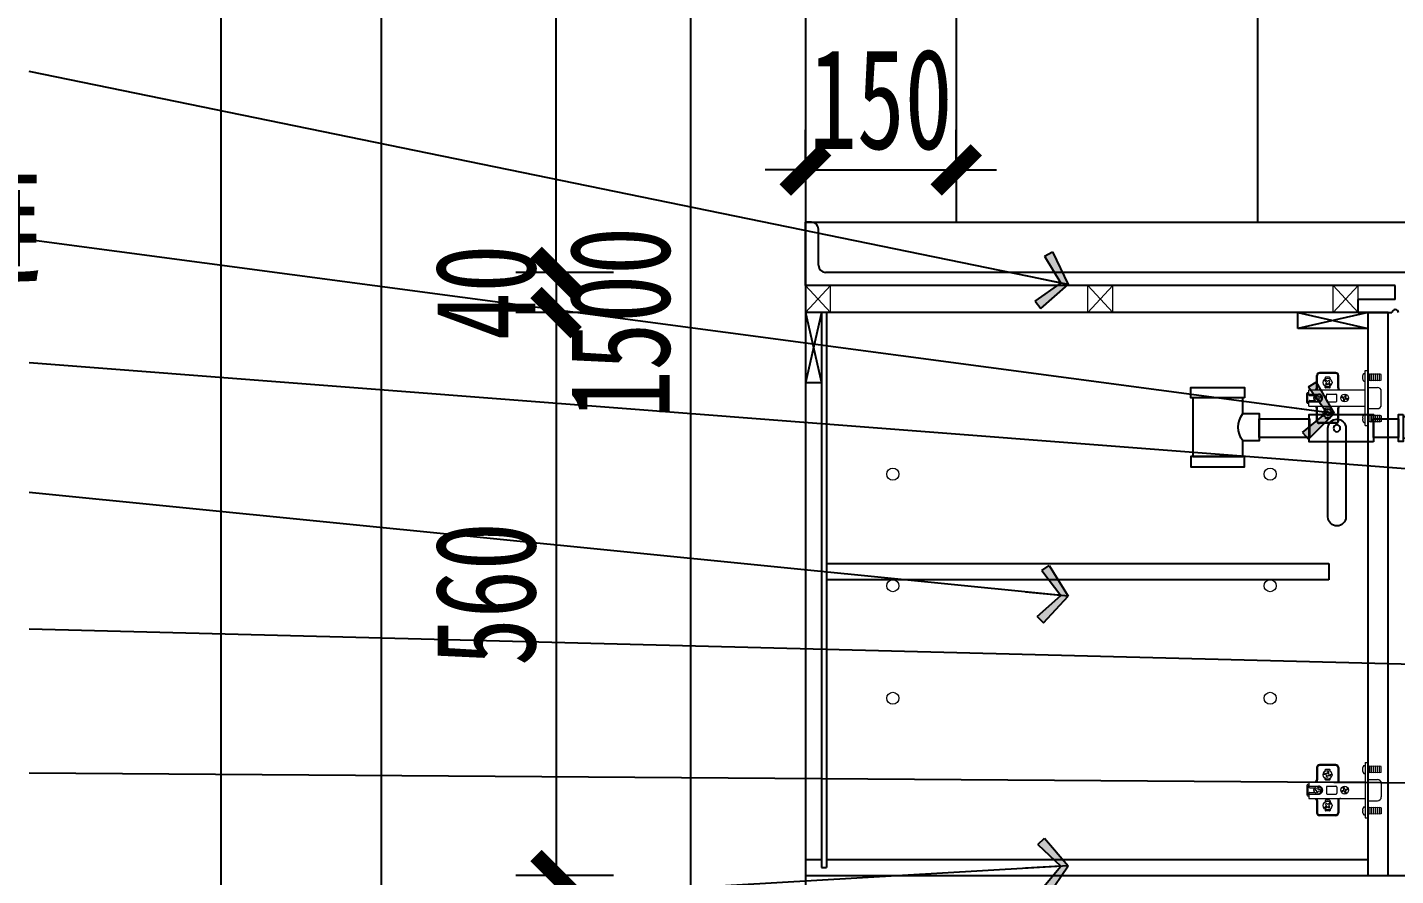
# Model space of a CAD drawing. Header units: millimetres. Extents: x 3104083 to 3173399, y -3165492 to -3044687.
# Drawn here: x 3119450 to 3120812, y -3141406 to -3140563 of the extents above; entities that cross this region are included whole.
import ezdxf

# ---------------------------------------------------------------- set-up
doc = ezdxf.new("R2010")
doc.units = ezdxf.units.MM
doc.header["$LTSCALE"] = 500
doc.header["$MEASUREMENT"] = 0
doc.header["$PDMODE"] = 2
doc.linetypes.add('ACAD_ISO03W100', pattern=[30, 12, -18])
doc.layers.get('0').update_dxf_attribs({"linetype": 'CONTINUOUS'})
doc.layers.get('DEFPOINTS').update_dxf_attribs({"linetype": 'CONTINUOUS'})
for name, color, linetype in [('D-节点尺寸', 5, 'CONTINUOUS'), ('W-基础引线', 35, 'CONTINUOUS'), ('ZB_厨柜', 7, 'CONTINUOUS'), ('台面', 4, 'CONTINUOUS'), ('柜体', 2, 'CONTINUOUS')]:
    doc.layers.add(name, color=color, linetype=linetype)
for name, color, linetype, lineweight in [('五金辅助件', 25, 'CONTINUOUS', 13), ('墙体', 6, 'CONTINUOUS', 25), ('电器', 85, 'CONTINUOUS', 15)]:
    doc.layers.add(name, color=color, linetype=linetype, lineweight=lineweight)
doc.styles.add('DIM', font='SimSun.ttf', dxfattribs={"width": 0.7})
doc.dimstyles.new('40', dxfattribs={"dimscale": 40, "dimtxt": 2.5, "dimasz": 1, "dimexe": 1, "dimexo": 1, "dimgap": 0.5, "dimtad": 1, "dimdec": 0, "dimzin": 0, "dimdsep": 46, "dimtxsty": 'DIM', "dimblk": 'ARCHTICK', "dimcen": 0, "dimclrd": 5, "dimclre": 5, "dimclrt": 35, "dimadec": 0, "dimazin": 0, "dimtfac": 0.5, "dimtdec": 0, "dimtix": 1, "dimtmove": 2, "dimatfit": 2, "dimldrblk": 'A', "dimfxl": 0, "dimtolj": 1, "dimtzin": 0, "dimlwd": -1, "dimlwe": -1, "dimarcsym": 0})
doc.dimstyles.new('基础引线', dxfattribs={"dimtxt": 3, "dimasz": 0.7, "dimexe": 2, "dimexo": 6, "dimgap": 1, "dimtad": 1, "dimdec": 0, "dimdsep": 46, "dimtxsty": 'Standard', "dimblk1": 'A', "dimblk2": 'A', "dimsah": 1, "dimcen": 3, "dimdle": 200, "dimclrd": 256, "dimclre": 256, "dimclrt": 2, "dimadec": 0, "dimazin": 0, "dimtfac": 1, "dimtdec": 0, "dimtix": 1, "dimtmove": 1, "dimatfit": 3, "dimldrblk": 'A', "dimfxl": 0, "dimtvp": 1, "dimtolj": 1, "dimtzin": 0, "dimarcsym": 0})

# ---------------------------------------------------------------- blocks, each defined once
blk = doc.blocks.new('_ArchTick')
at = {"color": 0, "linetype": 'ByBlock', "const_width": 0.4}
blk.add_lwpolyline([(-0.5, -0.5), (0.5, 0.5)], dxfattribs=at)
blk = doc.blocks.new('*D2129')
at = {"layer": 'D-节点尺寸', "color": 5, "ltscale": 100}
for p, q in [((3119976.4, -3140806.5), (3119976.4, -3140766.5)), ((3120033.4, -3140806.5), (3119936.4, -3140806.5)), ((3119976.4, -3140806.5), (3119976.4, -3140846.5)), ((3120033.4, -3140846.5), (3119936.4, -3140846.5)), ((3119976.4, -3140846.5), (3119976.4, -3140886.5))]:
    blk.add_line(p, q, dxfattribs=at)
at = {"layer": 'DEFPOINTS', "color": 0, "ltscale": 100}
for p in [(3120073.4, -3140806.5), (3119976.4, -3140846.5), (3120073.4, -3140846.5)]:
    blk.add_point(p, dxfattribs=at)
at = {"layer": 'D-节点尺寸', "color": 5, "ltscale": 100, "xscale": 40, "yscale": 40, "zscale": 40}
for p, rotation in [((3119976.4, -3140806.5), 270), ((3119976.4, -3140846.5), 90)]:
    blk.add_blockref('_ArchTick', p, dxfattribs=dict(at, rotation=rotation))
at = {"layer": 'D-节点尺寸', "color": 35, "ltscale": 100, "insert": (3119906.4, -3140826.5), "char_height": 100, "attachment_point": 5, "rotation": 90, "style": 'DIM'}
blk.add_mtext('\\A1;40', dxfattribs=at)
blk = doc.blocks.new('A')
for p, q in [((-1.435, 1.148), (-1.09, 1.437)), ((-1.09, 1.437), (0, 0)), ((-1.435, 1.148), (-0.369, 0)), ((-0.369, 0), (-2.127, 0)), ((-1.435, -1.148), (-0.369, 0)), ((-1.09, -1.437), (0, 0)), ((-1.435, -1.148), (-1.09, -1.437))]:
    blk.add_line(p, q)
for points in [[(-1.435, 1.148), (-1.09, 1.437), (-0.369, 0), (0, 0)], [(-1.435, -1.148), (-1.09, -1.437), (-0.369, 0), (0, 0)]]:
    blk.add_solid(points)
blk = doc.blocks.new('*D2130')
at = {"layer": 'D-节点尺寸', "color": 5, "ltscale": 100}
for p, q in [((3120033.4, -3140846.5), (3119936.4, -3140846.5)), ((3119976.4, -3140846.5), (3119976.4, -3141406.5)), ((3120033.4, -3141406.5), (3119936.4, -3141406.5))]:
    blk.add_line(p, q, dxfattribs=at)
at = {"layer": 'DEFPOINTS', "color": 0, "ltscale": 100}
for p in [(3120073.4, -3140846.5), (3119976.4, -3141406.5), (3120073.4, -3141406.5)]:
    blk.add_point(p, dxfattribs=at)
at = {"layer": 'D-节点尺寸', "color": 5, "ltscale": 100, "xscale": 40, "yscale": 40, "zscale": 40}
for p, rotation in [((3119976.4, -3140846.5), 90), ((3119976.4, -3141406.5), 270)]:
    blk.add_blockref('_ArchTick', p, dxfattribs=dict(at, rotation=rotation))
at = {"layer": 'D-节点尺寸', "color": 35, "ltscale": 100, "insert": (3119906.4, -3141126.5), "char_height": 100, "attachment_point": 5, "rotation": 90, "style": 'DIM'}
blk.add_mtext('\\A1;560', dxfattribs=at)
blk = doc.blocks.new('*D2131')
at = {"layer": 'D-节点尺寸', "color": 5, "ltscale": 100}
for p, q in [((3120033.4, -3141406.5), (3119936.4, -3141406.5)), ((3119976.4, -3141406.5), (3119976.4, -3141606.5)), ((3120033.4, -3141606.5), (3119936.4, -3141606.5))]:
    blk.add_line(p, q, dxfattribs=at)
at = {"layer": 'DEFPOINTS', "color": 0, "ltscale": 100}
for p in [(3120073.4, -3141406.5), (3119976.4, -3141606.5), (3120073.4, -3141606.5)]:
    blk.add_point(p, dxfattribs=at)
at = {"layer": 'D-节点尺寸', "color": 5, "ltscale": 100, "xscale": 40, "yscale": 40, "zscale": 40}
for p, rotation in [((3119976.4, -3141406.5), 90), ((3119976.4, -3141606.5), 270)]:
    blk.add_blockref('_ArchTick', p, dxfattribs=dict(at, rotation=rotation))
at = {"layer": 'D-节点尺寸', "color": 35, "ltscale": 100, "insert": (3119906.4, -3141506.5), "char_height": 100, "attachment_point": 5, "rotation": 90, "style": 'DIM'}
blk.add_mtext('\\A1;200', dxfattribs=at)
blk = doc.blocks.new('*D2132')
at = {"layer": 'D-节点尺寸', "color": 5, "ltscale": 100}
for p, q in [((3119962.1, -3139236.5), (3119762.1, -3139236.5)), ((3119802.1, -3139236.5), (3119802.1, -3141606.5)), ((3119962.1, -3141606.5), (3119762.1, -3141606.5))]:
    blk.add_line(p, q, dxfattribs=at)
at = {"layer": 'DEFPOINTS', "color": 0, "ltscale": 100}
for p in [(3120015.5, -3139236.5), (3119802.1, -3141606.5), (3120073.4, -3141606.5)]:
    blk.add_point(p, dxfattribs=at)
at = {"layer": 'D-节点尺寸', "color": 5, "ltscale": 100, "xscale": 40, "yscale": 40, "zscale": 40}
for p, rotation in [((3119802.1, -3139236.5), 90), ((3119802.1, -3141606.5), 270)]:
    blk.add_blockref('_ArchTick', p, dxfattribs=dict(at, rotation=rotation))
at = {"layer": 'D-节点尺寸', "color": 35, "ltscale": 100, "insert": (3119732.1, -3140421.5), "char_height": 100, "attachment_point": 5, "rotation": 90, "style": 'DIM'}
blk.add_mtext('\\A1;2370', dxfattribs=at)
blk = doc.blocks.new('*D2134')
at = {"layer": 'D-节点尺寸', "color": 5, "ltscale": 100}
for p, q in [((3119802.7, -3139156.5), (3119602.7, -3139156.5)), ((3119642.7, -3139156.5), (3119642.7, -3141606.5)), ((3119802.7, -3141606.5), (3119602.7, -3141606.5))]:
    blk.add_line(p, q, dxfattribs=at)
at = {"layer": 'DEFPOINTS', "color": 0, "ltscale": 100}
for p in [(3119928.7, -3139156.5), (3119642.7, -3141606.5), (3119928.7, -3141606.5)]:
    blk.add_point(p, dxfattribs=at)
at = {"layer": 'D-节点尺寸', "color": 5, "ltscale": 100, "xscale": 40, "yscale": 40, "zscale": 40}
for p, rotation in [((3119642.7, -3139156.5), 90), ((3119642.7, -3141606.5), 270)]:
    blk.add_blockref('_ArchTick', p, dxfattribs=dict(at, rotation=rotation))
at = {"layer": 'D-节点尺寸', "color": 35, "ltscale": 100, "insert": (3119572.7, -3140381.5), "char_height": 100, "attachment_point": 5, "rotation": 90, "style": 'DIM'}
blk.add_mtext('\\A1;2450', dxfattribs=at)
blk = doc.blocks.new('*D2136')
at = {"layer": 'D-节点尺寸', "color": 5, "ltscale": 100}
for p, q in [((3120033.4, -3140146.5), (3119936.4, -3140146.5)), ((3119976.4, -3140806.5), (3119976.4, -3140146.5)), ((3120033.4, -3140806.5), (3119936.4, -3140806.5))]:
    blk.add_line(p, q, dxfattribs=at)
at = {"layer": 'DEFPOINTS', "color": 0, "ltscale": 100}
for p in [(3119976.4, -3140146.5), (3120073.4, -3140146.5), (3120073.4, -3140806.5)]:
    blk.add_point(p, dxfattribs=at)
at = {"layer": 'D-节点尺寸', "color": 5, "ltscale": 100, "xscale": 40, "yscale": 40, "zscale": 40}
for p, rotation in [((3119976.4, -3140146.5), 90), ((3119976.4, -3140806.5), 270)]:
    blk.add_blockref('_ArchTick', p, dxfattribs=dict(at, rotation=rotation))
at = {"layer": 'D-节点尺寸', "color": 35, "ltscale": 100, "insert": (3119906.4, -3140476.5), "char_height": 100, "attachment_point": 5, "rotation": 90, "style": 'DIM'}
blk.add_mtext('\\A1;660', dxfattribs=at)
blk = doc.blocks.new('*D2137')
at = {"layer": 'D-节点尺寸', "color": 5, "ltscale": 100}
for p, q in [((3120133.5, -3140106.5), (3120070.1, -3140106.5)), ((3120110.1, -3140106.5), (3120110.1, -3141606.5)), ((3120133.5, -3141606.5), (3120070.1, -3141606.5))]:
    blk.add_line(p, q, dxfattribs=at)
at = {"layer": 'DEFPOINTS', "color": 0, "ltscale": 100}
for p in [(3120173.5, -3140106.5), (3120110.1, -3141606.5), (3120173.5, -3141606.5)]:
    blk.add_point(p, dxfattribs=at)
at = {"layer": 'D-节点尺寸', "color": 5, "ltscale": 100, "xscale": 40, "yscale": 40, "zscale": 40}
for p, rotation in [((3120110.1, -3140106.5), 90), ((3120110.1, -3141606.5), 270)]:
    blk.add_blockref('_ArchTick', p, dxfattribs=dict(at, rotation=rotation))
at = {"layer": 'D-节点尺寸', "color": 35, "ltscale": 100, "insert": (3120040.1, -3140856.5), "char_height": 100, "attachment_point": 5, "rotation": 90, "style": 'DIM'}
blk.add_mtext('\\A1;1500', dxfattribs=at)
blk = doc.blocks.new('A$C68F85FAD')
at = {"color": 251}
for p, q in [((4, 226.5), (150.4, 226.5)), ((39.3, 125), (52.4, 112.2)), ((20.4, 105.6), (33.5, 92.9))]:
    blk.add_line(p, q, dxfattribs=at)
for points in [[(17.3, 239.5), (0, 239.5), (0, 255), (17.3, 255)], [(17.3, 239.5), (34.7, 239.5), (34.7, 255), (17.3, 255)], [(137, 239.5), (119.7, 239.5), (119.7, 255), (137, 255)], [(137, 239.5), (154.4, 239.5), (154.4, 255), (137, 255)], [(21.2, 149.7), (133.2, 149.7), (133.2, 194.2), (21.2, 194.2)], [(38.4, 166.7), (116, 166.7), (116, 187.5), (38.4, 187.5)]]:
    blk.add_lwpolyline(points, close=True, dxfattribs=at)
for points in [[(77.2, 233), (30.6, 233), (30.6, 239.5), (4, 239.5), (4, 140.5), (77.2, 140.5)], [(77.2, 233), (123.7, 233), (123.7, 239.5), (150.4, 239.5), (150.4, 140.5), (77.2, 140.5)]]:
    blk.add_lwpolyline(points, dxfattribs=at)
for points in [[(77.2, 0), (41.5, 0, -0.414214), (4, 37.5), (4, 140.5)], [(77.2, 0), (112.9, 0, 0.414214), (150.4, 37.5), (150.4, 140.5)]]:
    blk.add_lwpolyline(points, format="xyb", dxfattribs=at)
for radius in [49.7, 34.7]:
    blk.add_circle((77.2, 69.1), radius, dxfattribs=at)
blk.add_arc((29.9, 115.3), 13.5, 45.6902, 225.6902, dxfattribs=at)
blk = doc.blocks.new('A$C0C50100C')
at = {"color": 251}
for points in [[(4.5, 41.4), (4.5, 14.4), (0, 14.4), (0, 41.4)], [(42, 0), (15, 0), (15, 4.5), (42, 4.5)]]:
    blk.add_lwpolyline(points, close=True, dxfattribs=at)
blk.add_lwpolyline([(42, 0), (15, 0)], dxfattribs=at)
for radius in [34.7, 13.3]:
    blk.add_arc((4.5, 4.5), radius, 0, 90, dxfattribs=at)
blk = doc.blocks.new('A$C724F52B9')
at = {"color": 251}
blk.add_line((16.1, 68.5), (66.1, 68.5), dxfattribs=at)
for points in [[(14.4, 68.5), (67.9, 68.5), (67.9, 78.8), (14.4, 78.8)], [(14.4, 10.3), (67.9, 10.3), (67.9, 0), (14.4, 0)]]:
    blk.add_lwpolyline(points, close=True, dxfattribs=at)
for points in [[(16.1, 52.9), (16.1, 68.5), (66.1, 68.5), (66.1, 10.3), (16.1, 10.3), (16.1, 25.9)], [(16.1, 52.9), (0, 52.9), (0, 25.9), (16.1, 25.9)]]:
    blk.add_lwpolyline(points, dxfattribs=at)
blk.add_arc((-1.3, 39.4), 22.1, 322.2759, 37.7241, dxfattribs=at)
blk = doc.blocks.new('A$C05DC2C78')
at = {"color": 251}
blk.add_lwpolyline([(0, 83.8), (63.9, 83.8), (63.9, 110.8), (0, 110.8)], close=True, dxfattribs=at)
blk.add_lwpolyline([(36.4, 0), (36.4, 0, 0.414214), (45.4, 9), (45.4, 97.2, 0.414214), (36.4, 106.2), (36.4, 106.2, 0.414214), (27.4, 97.2), (27.4, 9, 0.414214)], format="xyb", close=True, dxfattribs=at)
blk.add_circle((36.4, 97.2), 3.41, dxfattribs=at)
blk = doc.blocks.new('A$C54DE3673')
at = {"color": 251}
for points in [[(0, 88.1), (25, 88.1), (25, 106.6), (0, 106.6)], [(88.8, 88.1), (138.8, 88.1), (138.8, 106.6), (88.8, 106.6)]]:
    blk.add_lwpolyline(points, close=True, dxfattribs=at)
at = {"layer": 'ZB_厨柜', "color": 251}
blk.add_blockref('A$C05DC2C78', (25, 0), dxfattribs=at)
blk = doc.blocks.new('A$C32656320')
at = {"color": 251}
for p, q in [((37.5, 22.8), (23.3, 22.8)), ((37.5, 4.2), (23.3, 4.2))]:
    blk.add_line(p, q, dxfattribs=at)
blk.add_lwpolyline([(42, 27), (42, 0), (37.5, 0), (37.5, 27)], close=True, dxfattribs=at)
for radius in [13.5, 9.25, 3.2]:
    blk.add_circle((13.5, 13.5), radius, dxfattribs=at)
blk = doc.blocks.new('A$C3B395FC8')
at = {"color": 251}
blk.add_lwpolyline([(130.8, 4.2), (42, 4.2), (42, 22.8), (130.8, 22.8)], close=True, dxfattribs=at)
at = {"layer": 'ZB_厨柜', "color": 251}
blk.add_blockref('A$C32656320', (0, 0), dxfattribs=at)
blk = doc.blocks.new('A$C2E24691C')
at = {"layer": 'ZB_厨柜', "color": 251}
for points in [[(150.1, 255), (150.1, 277.8), (168.6, 277.8), (168.6, 255)], [(288.3, 255), (288.3, 277.8), (269.8, 277.8), (269.8, 255)]]:
    blk.add_lwpolyline(points, close=True, dxfattribs=at)
for name, p in [('A$C724F52B9', (446.3, 267.1)), ('A$C3B395FC8', (0, 292.1)), ('A$C0C50100C', (130.8, 277.8)), ('A$C54DE3673', (307.5, 208.3)), ('A$C68F85FAD', (142, 0))]:
    blk.add_blockref(name, p, dxfattribs=at)
at = {"layer": 'ZB_厨柜', "color": 251, "xscale": -1}
blk.add_blockref('A$C0C50100C', (307.5, 277.8), dxfattribs=at)
blk = doc.blocks.new('*D2179')
at = {"layer": 'D-节点尺寸', "color": 5, "ltscale": 100}
for p, q in [((3120224.4, -3140704.6), (3120224.4, -3140664.6)), ((3120374.4, -3140704.6), (3120374.4, -3140664.6)), ((3120224.4, -3140704.6), (3120184.4, -3140704.6)), ((3120224.4, -3140704.6), (3120374.4, -3140704.6)), ((3120374.4, -3140704.6), (3120414.4, -3140704.6))]:
    blk.add_line(p, q, dxfattribs=at)
at = {"layer": 'DEFPOINTS', "color": 0, "ltscale": 100}
for p in [(3120224.4, -3140704.6), (3120374.4, -3140704.6), (3120374.4, -3140704.6)]:
    blk.add_point(p, dxfattribs=at)
at = {"layer": 'D-节点尺寸', "color": 5, "ltscale": 100, "xscale": 40, "yscale": 40, "zscale": 40}
blk.add_blockref('_ArchTick', (3120224.4, -3140704.6), dxfattribs=at)
at = {"layer": 'D-节点尺寸', "color": 5, "ltscale": 100, "xscale": 40, "yscale": 40, "zscale": 40, "rotation": 180}
blk.add_blockref('_ArchTick', (3120374.4, -3140704.6), dxfattribs=at)
at = {"layer": 'D-节点尺寸', "color": 35, "ltscale": 100, "insert": (3120299.4, -3140634.6), "char_height": 100, "attachment_point": 5, "style": 'DIM'}
blk.add_mtext('\\A1;150', dxfattribs=at)

msp = doc.modelspace()

# ---------------------------------------------------------------- linework, layer by layer
at = {"layer": '五金辅助件', "linetype": 'ACAD_ISO03W100'}
for p, q in [((3120224.366, -3140846.491), (3120224.366, -3140819.491)), ((3120249.366, -3140819.491), (3120224.366, -3140846.491)), ((3120224.366, -3140819.491), (3120249.366, -3140846.491)), ((3120249.366, -3140846.491), (3120249.366, -3140819.491)), ((3120505.366, -3140846.491), (3120505.366, -3140819.491)), ((3120530.366, -3140819.491), (3120505.366, -3140846.491)), ((3120505.366, -3140819.491), (3120530.366, -3140846.491)), ((3120530.366, -3140846.491), (3120530.366, -3140819.491)), ((3120749.366, -3140846.491), (3120749.366, -3140819.491)), ((3120774.366, -3140819.491), (3120749.366, -3140846.491)), ((3120749.366, -3140819.491), (3120774.366, -3140846.491)), ((3120774.366, -3140846.491), (3120774.366, -3140819.491))]:
    msp.add_line(p, q, dxfattribs=at)
at = {"layer": '五金辅助件'}
for p, q in [((3120781.486, -3140958.851), (3120781.486, -3140904.131)), ((3120781.486, -3140904.131), (3120784.366, -3140904.131)), ((3120733.006, -3140921.188), (3120733.006, -3140908.931)), ((3120733.966, -3140921.188), (3120733.966, -3140908.931)), ((3120752.206, -3140906.051), (3120735.886, -3140906.051)), ((3120752.206, -3140907.011), (3120735.886, -3140907.011)), ((3120740.423, -3140913.778), (3120743.029, -3140916.174)), ((3120741.398, -3140912.718), (3120744.003, -3140915.114)), ((3120741.646, -3140912.539), (3120741.646, -3140911.331)), ((3120743.029, -3140916.174), (3120741.729, -3140917.587)), ((3120741.729, -3140917.587), (3120742.789, -3140918.562)), ((3120745.966, -3140910.851), (3120742.126, -3140910.851)), ((3120744.089, -3140917.148), (3120742.789, -3140918.562)), ((3120745.303, -3140913.7), (3120744.003, -3140915.114)), ((3120744.089, -3140917.148), (3120746.694, -3140919.544)), ((3120746.363, -3140914.675), (3120745.063, -3140916.088)), ((3120745.063, -3140916.088), (3120747.669, -3140918.484)), ((3120745.303, -3140913.7), (3120746.363, -3140914.675)), ((3120746.446, -3140912.539), (3120746.446, -3140911.331)), ((3120754.126, -3140921.411), (3120754.126, -3140908.931)), ((3120755.086, -3140921.411), (3120755.086, -3140908.931)), ((3120778.606, -3140910.453), (3120779.096, -3140910.453)), ((3120778.606, -3140911.413), (3120779.096, -3140911.413)), ((3120779.096, -3140911.413), (3120779.096, -3140910.453)), ((3120780.046, -3140907.093), (3120781.486, -3140907.093)), ((3120780.046, -3140914.773), (3120781.486, -3140914.773)), ((3120785.908, -3140908.053), (3120784.366, -3140907.667)), ((3120785.908, -3140913.813), (3120784.366, -3140914.198)), ((3120787.828, -3140908.053), (3120785.908, -3140907.573)), ((3120785.908, -3140914.293), (3120785.908, -3140907.573)), ((3120787.828, -3140913.813), (3120785.908, -3140914.293)), ((3120789.748, -3140908.053), (3120787.828, -3140907.573)), ((3120787.828, -3140914.293), (3120787.828, -3140907.573)), ((3120789.748, -3140913.813), (3120787.828, -3140914.293)), ((3120791.668, -3140908.053), (3120789.748, -3140907.573)), ((3120789.748, -3140914.293), (3120789.748, -3140907.573)), ((3120791.668, -3140913.813), (3120789.748, -3140914.293)), ((3120793.588, -3140908.053), (3120791.668, -3140907.573)), ((3120791.668, -3140914.293), (3120791.668, -3140907.573)), ((3120793.588, -3140913.813), (3120791.668, -3140914.293)), ((3120795.508, -3140908.053), (3120793.588, -3140907.573)), ((3120793.588, -3140914.293), (3120793.588, -3140907.573)), ((3120795.508, -3140913.813), (3120793.588, -3140914.293)), ((3120797.428, -3140908.053), (3120795.508, -3140907.573)), ((3120795.508, -3140914.293), (3120795.508, -3140907.573)), ((3120797.428, -3140913.813), (3120795.508, -3140914.293)), ((3120797.428, -3140913.813), (3120797.428, -3140908.053)), ((3120723.406, -3140936.057), (3120723.406, -3140926.925)), ((3120724.09, -3140926.006), (3120725.45, -3140925.598)), ((3120724.366, -3140935.343), (3120724.366, -3140927.64)), ((3120725.05, -3140926.72), (3120725.45, -3140926.6)), ((3120725.45, -3140923.331), (3120781.486, -3140923.331)), ((3120725.45, -3140928.131), (3120725.45, -3140923.331)), ((3120725.45, -3140927.651), (3120735.05, -3140927.651)), ((3120726.41, -3140929.091), (3120731.188, -3140929.091)), ((3120733.323, -3140930.951), (3120730.282, -3140931.649)), ((3120733.645, -3140932.354), (3120730.604, -3140933.053)), ((3120734.296, -3140928.757), (3120732.893, -3140929.079)), ((3120732.893, -3140929.079), (3120733.323, -3140930.951)), ((3120733.645, -3140932.354), (3120734.075, -3140934.225)), ((3120734.296, -3140928.757), (3120734.726, -3140930.628)), ((3120737.767, -3140929.929), (3120734.726, -3140930.628)), ((3120738.089, -3140931.333), (3120735.049, -3140932.032)), ((3120735.049, -3140932.032), (3120735.479, -3140933.903)), ((3120738.89, -3140931.971), (3120738.89, -3140931.011)), ((3120741.646, -3140920.931), (3120741.646, -3140919.723)), ((3120745.966, -3140921.411), (3120742.126, -3140921.411)), ((3120742.73, -3140934.371), (3120742.73, -3140928.611)), ((3120743.69, -3140927.651), (3120752.33, -3140927.651)), ((3120746.446, -3140920.931), (3120746.446, -3140919.723)), ((3120753.29, -3140934.371), (3120753.29, -3140928.611)), ((3120757.191, -3140930.659), (3120759.905, -3140931.622)), ((3120757.512, -3140929.755), (3120760.226, -3140930.718)), ((3120760.197, -3140932.235), (3120759.234, -3140934.95)), ((3120761.101, -3140932.556), (3120760.138, -3140935.271)), ((3120761.802, -3140927.712), (3120760.839, -3140930.426)), ((3120761.714, -3140932.264), (3120764.429, -3140933.228)), ((3120762.707, -3140928.033), (3120761.743, -3140930.747)), ((3120762.035, -3140931.36), (3120764.75, -3140932.323)), ((3120784.366, -3140920.931), (3120793.588, -3140920.931)), ((3120797.428, -3140938.211), (3120797.428, -3140924.771)), ((3120725.45, -3140937.384), (3120724.09, -3140936.976)), ((3120725.45, -3140936.382), (3120725.05, -3140936.262)), ((3120725.45, -3140939.651), (3120725.45, -3140934.851)), ((3120725.45, -3140935.331), (3120735.05, -3140935.331)), ((3120725.45, -3140939.651), (3120781.486, -3140939.651)), ((3120726.41, -3140933.891), (3120731.188, -3140933.891)), ((3120733.006, -3140954.051), (3120733.006, -3140941.794)), ((3120733.966, -3140954.051), (3120733.966, -3140941.794)), ((3120735.479, -3140933.903), (3120734.075, -3140934.225)), ((3120743.183, -3140946.311), (3120739.733, -3140947.103)), ((3120741.646, -3140942.051), (3120741.646, -3140943.259)), ((3120745.966, -3140941.571), (3120742.126, -3140941.571)), ((3120744.156, -3140944.117), (3120742.753, -3140944.439)), ((3120742.753, -3140944.439), (3120743.183, -3140946.311)), ((3120743.69, -3140935.331), (3120752.33, -3140935.331)), ((3120744.156, -3140944.117), (3120744.586, -3140945.988)), ((3120748.036, -3140945.195), (3120744.586, -3140945.988)), ((3120746.446, -3140942.051), (3120746.446, -3140943.259)), ((3120754.126, -3140954.051), (3120754.126, -3140941.571)), ((3120755.086, -3140954.051), (3120755.086, -3140941.571)), ((3120784.366, -3140942.051), (3120793.588, -3140942.051)), ((3120752.206, -3140955.971), (3120735.886, -3140955.971)), ((3120752.206, -3140956.931), (3120735.886, -3140956.931)), ((3120743.505, -3140947.714), (3120740.056, -3140948.507)), ((3120741.646, -3140950.443), (3120741.646, -3140951.651)), ((3120745.966, -3140952.131), (3120742.126, -3140952.131)), ((3120743.505, -3140947.714), (3120743.935, -3140949.585)), ((3120745.339, -3140949.263), (3120743.935, -3140949.585)), ((3120748.358, -3140946.599), (3120744.909, -3140947.392)), ((3120744.909, -3140947.392), (3120745.339, -3140949.263)), ((3120746.446, -3140950.443), (3120746.446, -3140951.651)), ((3120778.606, -3140951.569), (3120779.096, -3140951.569)), ((3120778.606, -3140952.529), (3120779.096, -3140952.529)), ((3120779.096, -3140951.569), (3120779.096, -3140952.529)), ((3120780.046, -3140948.209), (3120781.486, -3140948.209)), ((3120780.046, -3140955.889), (3120781.486, -3140955.889)), ((3120781.486, -3140958.851), (3120784.366, -3140958.851)), ((3120785.908, -3140949.169), (3120784.366, -3140948.784)), ((3120785.908, -3140954.929), (3120784.366, -3140955.315)), ((3120785.908, -3140948.689), (3120785.908, -3140955.409)), ((3120787.828, -3140949.169), (3120785.908, -3140948.689)), ((3120787.828, -3140954.929), (3120785.908, -3140955.409)), ((3120787.828, -3140948.689), (3120787.828, -3140955.409)), ((3120789.748, -3140949.169), (3120787.828, -3140948.689)), ((3120789.748, -3140954.929), (3120787.828, -3140955.409)), ((3120789.748, -3140948.689), (3120789.748, -3140955.409)), ((3120791.668, -3140949.169), (3120789.748, -3140948.689)), ((3120791.668, -3140954.929), (3120789.748, -3140955.409)), ((3120791.668, -3140948.689), (3120791.668, -3140955.409)), ((3120793.588, -3140949.169), (3120791.668, -3140948.689)), ((3120793.588, -3140954.929), (3120791.668, -3140955.409)), ((3120793.588, -3140948.689), (3120793.588, -3140955.409)), ((3120795.508, -3140949.169), (3120793.588, -3140948.689)), ((3120795.508, -3140954.929), (3120793.588, -3140955.409)), ((3120795.508, -3140948.689), (3120795.508, -3140955.409)), ((3120797.428, -3140949.169), (3120795.508, -3140948.689)), ((3120797.428, -3140954.929), (3120795.508, -3140955.409)), ((3120797.428, -3140949.169), (3120797.428, -3140954.929)), ((3120733.006, -3141298.931), (3120733.006, -3141311.188)), ((3120733.966, -3141298.931), (3120733.966, -3141311.188)), ((3120752.206, -3141296.051), (3120735.886, -3141296.051)), ((3120752.206, -3141297.011), (3120735.886, -3141297.011)), ((3120754.126, -3141298.931), (3120754.126, -3141311.411)), ((3120755.086, -3141298.931), (3120755.086, -3141311.411)), ((3120780.046, -3141297.093), (3120781.486, -3141297.093)), ((3120781.486, -3141294.131), (3120781.486, -3141348.851)), ((3120781.486, -3141294.131), (3120784.366, -3141294.131)), ((3120785.908, -3141298.053), (3120784.366, -3141297.667)), ((3120785.908, -3141304.293), (3120785.908, -3141297.573)), ((3120787.828, -3141298.053), (3120785.908, -3141297.573)), ((3120787.828, -3141304.293), (3120787.828, -3141297.573)), ((3120789.748, -3141298.053), (3120787.828, -3141297.573)), ((3120789.748, -3141304.293), (3120789.748, -3141297.573)), ((3120791.668, -3141298.053), (3120789.748, -3141297.573)), ((3120791.668, -3141304.293), (3120791.668, -3141297.573)), ((3120793.588, -3141298.053), (3120791.668, -3141297.573)), ((3120793.588, -3141304.293), (3120793.588, -3141297.573)), ((3120795.508, -3141298.053), (3120793.588, -3141297.573)), ((3120795.508, -3141304.293), (3120795.508, -3141297.573)), ((3120797.428, -3141298.053), (3120795.508, -3141297.573)), ((3120797.428, -3141303.813), (3120797.428, -3141298.053)), ((3120725.45, -3141313.331), (3120781.486, -3141313.331)), ((3120725.45, -3141313.331), (3120725.45, -3141318.131)), ((3120743.183, -3141306.672), (3120739.733, -3141305.879)), ((3120743.505, -3141305.268), (3120740.056, -3141304.476)), ((3120741.646, -3141302.539), (3120741.646, -3141301.331)), ((3120741.646, -3141310.931), (3120741.646, -3141309.723)), ((3120745.966, -3141300.851), (3120742.126, -3141300.851)), ((3120745.966, -3141311.411), (3120742.126, -3141311.411)), ((3120742.753, -3141308.543), (3120743.183, -3141306.672)), ((3120744.157, -3141308.865), (3120742.753, -3141308.543)), ((3120743.505, -3141305.268), (3120743.935, -3141303.397)), ((3120745.339, -3141303.719), (3120743.935, -3141303.397)), ((3120744.157, -3141308.865), (3120744.586, -3141306.994)), ((3120748.036, -3141307.787), (3120744.586, -3141306.994)), ((3120744.909, -3141305.591), (3120745.339, -3141303.719)), ((3120748.359, -3141306.383), (3120744.909, -3141305.591)), ((3120746.446, -3141302.539), (3120746.446, -3141301.331)), ((3120746.446, -3141310.931), (3120746.446, -3141309.723)), ((3120778.606, -3141300.453), (3120779.096, -3141300.453)), ((3120778.606, -3141301.413), (3120779.096, -3141301.413)), ((3120779.096, -3141301.413), (3120779.096, -3141300.453)), ((3120780.046, -3141304.773), (3120781.486, -3141304.773)), ((3120785.908, -3141303.813), (3120784.366, -3141304.198)), ((3120784.366, -3141310.931), (3120793.588, -3141310.931)), ((3120787.828, -3141303.813), (3120785.908, -3141304.293)), ((3120789.748, -3141303.813), (3120787.828, -3141304.293)), ((3120791.668, -3141303.813), (3120789.748, -3141304.293)), ((3120793.588, -3141303.813), (3120791.668, -3141304.293)), ((3120795.508, -3141303.813), (3120793.588, -3141304.293)), ((3120797.428, -3141303.813), (3120795.508, -3141304.293)), ((3120723.406, -3141316.925), (3120723.406, -3141326.057)), ((3120725.45, -3141315.598), (3120724.09, -3141316.006)), ((3120724.09, -3141326.976), (3120725.45, -3141327.384)), ((3120724.366, -3141317.64), (3120724.366, -3141325.343)), ((3120725.45, -3141316.6), (3120725.05, -3141316.72)), ((3120725.05, -3141326.262), (3120725.45, -3141326.382)), ((3120725.45, -3141317.651), (3120735.05, -3141317.651)), ((3120725.45, -3141324.851), (3120725.45, -3141329.651)), ((3120725.45, -3141325.331), (3120735.05, -3141325.331)), ((3120726.41, -3141319.091), (3120731.188, -3141319.091)), ((3120726.41, -3141323.891), (3120731.188, -3141323.891)), ((3120733.323, -3141322.032), (3120730.282, -3141321.333)), ((3120733.645, -3141320.628), (3120730.605, -3141319.929)), ((3120732.893, -3141323.903), (3120733.323, -3141322.032)), ((3120734.296, -3141324.225), (3120732.893, -3141323.903)), ((3120733.645, -3141320.628), (3120734.075, -3141318.757)), ((3120735.479, -3141319.079), (3120734.075, -3141318.757)), ((3120734.296, -3141324.225), (3120734.726, -3141322.354)), ((3120737.767, -3141323.053), (3120734.726, -3141322.354)), ((3120735.049, -3141320.951), (3120735.479, -3141319.079)), ((3120738.089, -3141321.649), (3120735.049, -3141320.951)), ((3120738.89, -3141321.011), (3120738.89, -3141321.971)), ((3120742.73, -3141318.611), (3120742.73, -3141324.371)), ((3120743.69, -3141317.651), (3120752.33, -3141317.651)), ((3120743.69, -3141325.331), (3120752.33, -3141325.331)), ((3120753.29, -3141318.611), (3120753.29, -3141324.371)), ((3120757.191, -3141322.323), (3120759.905, -3141321.36)), ((3120757.512, -3141323.228), (3120760.226, -3141322.264)), ((3120760.197, -3141320.747), (3120759.234, -3141318.033)), ((3120761.102, -3141320.426), (3120760.139, -3141317.712)), ((3120761.802, -3141325.271), (3120760.839, -3141322.556)), ((3120761.714, -3141320.718), (3120764.429, -3141319.755)), ((3120762.707, -3141324.95), (3120761.744, -3141322.235)), ((3120762.035, -3141321.622), (3120764.75, -3141320.659)), ((3120797.428, -3141314.771), (3120797.428, -3141328.211)), ((3120725.45, -3141329.651), (3120781.486, -3141329.651)), ((3120733.006, -3141331.794), (3120733.006, -3141344.051)), ((3120733.966, -3141331.794), (3120733.966, -3141344.051)), ((3120740.423, -3141339.204), (3120743.029, -3141336.808)), ((3120741.398, -3141340.264), (3120744.003, -3141337.868)), ((3120741.646, -3141332.051), (3120741.646, -3141333.259)), ((3120741.646, -3141340.443), (3120741.646, -3141341.651)), ((3120741.729, -3141335.395), (3120742.789, -3141334.42)), ((3120743.029, -3141336.808), (3120741.729, -3141335.395)), ((3120745.966, -3141331.571), (3120742.126, -3141331.571)), ((3120744.089, -3141335.834), (3120742.789, -3141334.42)), ((3120745.303, -3141339.282), (3120744.003, -3141337.868)), ((3120744.089, -3141335.834), (3120746.694, -3141333.438)), ((3120745.063, -3141336.894), (3120747.669, -3141334.498)), ((3120746.363, -3141338.307), (3120745.063, -3141336.894)), ((3120745.303, -3141339.282), (3120746.363, -3141338.307)), ((3120746.446, -3141332.051), (3120746.446, -3141333.259)), ((3120746.446, -3141340.443), (3120746.446, -3141341.651)), ((3120754.126, -3141331.571), (3120754.126, -3141344.051)), ((3120755.086, -3141331.571), (3120755.086, -3141344.051)), ((3120780.046, -3141338.209), (3120781.486, -3141338.209)), ((3120784.366, -3141332.051), (3120793.588, -3141332.051)), ((3120785.908, -3141339.169), (3120784.366, -3141338.784)), ((3120787.828, -3141339.169), (3120785.908, -3141338.689)), ((3120785.908, -3141338.689), (3120785.908, -3141345.409)), ((3120789.748, -3141339.169), (3120787.828, -3141338.689)), ((3120787.828, -3141338.689), (3120787.828, -3141345.409)), ((3120791.668, -3141339.169), (3120789.748, -3141338.689)), ((3120789.748, -3141338.689), (3120789.748, -3141345.409)), ((3120793.588, -3141339.169), (3120791.668, -3141338.689)), ((3120791.668, -3141338.689), (3120791.668, -3141345.409)), ((3120795.508, -3141339.169), (3120793.588, -3141338.689)), ((3120793.588, -3141338.689), (3120793.588, -3141345.409)), ((3120797.428, -3141339.169), (3120795.508, -3141338.689)), ((3120795.508, -3141338.689), (3120795.508, -3141345.409)), ((3120797.428, -3141339.169), (3120797.428, -3141344.929)), ((3120752.206, -3141345.971), (3120735.886, -3141345.971)), ((3120752.206, -3141346.931), (3120735.886, -3141346.931)), ((3120745.966, -3141342.131), (3120742.126, -3141342.131)), ((3120778.606, -3141341.569), (3120779.096, -3141341.569)), ((3120778.606, -3141342.529), (3120779.096, -3141342.529)), ((3120779.096, -3141341.569), (3120779.096, -3141342.529)), ((3120780.046, -3141345.889), (3120781.486, -3141345.889)), ((3120781.486, -3141348.851), (3120784.366, -3141348.851)), ((3120785.908, -3141344.929), (3120784.366, -3141345.315)), ((3120787.828, -3141344.929), (3120785.908, -3141345.409)), ((3120789.748, -3141344.929), (3120787.828, -3141345.409)), ((3120791.668, -3141344.929), (3120789.748, -3141345.409)), ((3120793.588, -3141344.929), (3120791.668, -3141345.409)), ((3120795.508, -3141344.929), (3120793.588, -3141345.409)), ((3120797.428, -3141344.929), (3120795.508, -3141345.409))]:
    msp.add_line(p, q, dxfattribs=at)
for centre, radius in [((3120744.046, -3140916.131), 4.32), ((3120734.186, -3140931.491), 3.84), ((3120760.97, -3140931.491), 3.84), ((3120744.046, -3140946.851), 4.32), ((3120311.421, -3141007.219), 5.991), ((3120686.816, -3141007.219), 5.991), ((3120311.421, -3141118.159), 5.991), ((3120686.816, -3141118.159), 5.991), ((3120311.421, -3141230.099), 5.991), ((3120686.816, -3141230.099), 5.991), ((3120744.046, -3141306.131), 4.32), ((3120734.186, -3141321.491), 3.84), ((3120760.97, -3141321.491), 3.84), ((3120744.046, -3141336.851), 4.32)]:
    msp.add_circle(centre, radius, dxfattribs=at)
for centre, radius, start, end in [((3120735.886, -3140908.931), 2.88, 90.000018, 180.000018), ((3120735.886, -3140908.931), 1.92, 90.000018, 180.000018), ((3120744.046, -3140916.131), 2.869, 122.86802, 151.93785), ((3120742.126, -3140911.331), 0.48, 90.000018, 180.000018), ((3120744.046, -3140916.131), 2.869, 302.86802, 331.93785), ((3120745.966, -3140911.331), 0.48, 0.000018, 90.000018), ((3120752.206, -3140908.931), 2.88, 0.000018, 90.000018), ((3120752.206, -3140908.931), 1.92, 0.000018, 90.000018), ((3120784.446, -3140910.933), 5.84, 138.887928, 175.285458), ((3120784.446, -3140910.933), 5.84, 184.714579, 221.112108), ((3120724.366, -3140926.925), 0.96, 106.699262, 180.000018), ((3120725.326, -3140927.64), 0.96, 106.699262, 180.000018), ((3120726.41, -3140928.131), 0.96, 180.000018, 270.000018), ((3120734.186, -3140931.491), 2.73, 177.650772, 208.229523), ((3120730.126, -3140921.188), 2.88, 311.924111, 0.000018), ((3120730.126, -3140921.188), 3.84, 326.080834, 0.000018), ((3120735.435, -3140931.085), 3.456, 1.2336, 96.394586), ((3120735.435, -3140931.897), 3.456, 263.60545, 358.766436), ((3120734.186, -3140931.491), 2.73, 357.650772, 28.229523), ((3120742.126, -3140920.931), 0.48, 180.000018, 270.000018), ((3120743.69, -3140928.611), 0.96, 90.000018, 180.000018), ((3120745.966, -3140920.931), 0.48, 270.000018, 0.000018), ((3120752.33, -3140928.611), 0.96, 0.000018, 90.000018), ((3120757.006, -3140921.411), 2.88, 180.000018, 221.810333), ((3120757.006, -3140921.411), 1.92, 180.000018, 270.000018), ((3120759.744, -3140932.075), 0.48, 340.464454, 70.464454), ((3120760.386, -3140930.265), 0.48, 250.464454, 340.464454), ((3120761.554, -3140932.717), 0.48, 70.464454, 160.464454), ((3120762.196, -3140930.907), 0.48, 160.464454, 250.464454), ((3120793.588, -3140924.771), 3.84, 0.000018, 90.000018), ((3120724.366, -3140936.057), 0.96, 180.000018, 253.300774), ((3120725.326, -3140935.343), 0.96, 180.000018, 253.300774), ((3120726.41, -3140934.851), 0.96, 90.000018, 180.000018), ((3120730.126, -3140941.794), 2.88, 0.000018, 48.075925), ((3120730.126, -3140941.794), 3.84, 0.000018, 33.919202), ((3120742.126, -3140942.051), 0.48, 90.000018, 180.000018), ((3120743.69, -3140934.371), 0.96, 180.000018, 270.000018), ((3120745.966, -3140942.051), 0.48, 0.000018, 90.000018), ((3120744.046, -3140946.851), 2.869, 358.405232, 27.475063), ((3120752.33, -3140934.371), 0.96, 270.000018, 0.000018), ((3120757.006, -3140941.571), 2.88, 138.189703, 180.000018), ((3120757.006, -3140941.571), 1.92, 90.000018, 180.000018), ((3120793.588, -3140938.211), 3.84, 270.000018, 0.000018), ((3120735.886, -3140954.051), 2.88, 180.000018, 270.000018), ((3120735.886, -3140954.051), 1.92, 180.000018, 270.000018), ((3120744.046, -3140946.851), 2.869, 178.405232, 207.475063), ((3120742.126, -3140951.651), 0.48, 180.000018, 270.000018), ((3120745.966, -3140951.651), 0.48, 270.000018, 0.000018), ((3120752.206, -3140954.051), 1.92, 270.000018, 0.000018), ((3120752.206, -3140954.051), 2.88, 270.000018, 0.000018), ((3120784.446, -3140952.049), 5.84, 138.887928, 175.285458), ((3120784.446, -3140952.049), 5.84, 184.714579, 221.112108), ((3120735.886, -3141298.931), 2.88, 90.000018, 180.000018), ((3120735.886, -3141298.931), 1.92, 90.000018, 180.000018), ((3120752.206, -3141298.931), 2.88, 0.000018, 90.000018), ((3120752.206, -3141298.931), 1.92, 0.000018, 90.000018), ((3120784.446, -3141300.933), 5.84, 138.887928, 175.285458), ((3120730.126, -3141311.188), 2.88, 311.924111, 0.000018), ((3120730.126, -3141311.188), 3.84, 326.080834, 0.000018), ((3120744.046, -3141306.131), 2.869, 152.524973, 181.594804), ((3120742.126, -3141301.331), 0.48, 90.000018, 180.000018), ((3120742.126, -3141310.931), 0.48, 180.000018, 270.000018), ((3120745.966, -3141301.331), 0.48, 0.000018, 90.000018), ((3120745.966, -3141310.931), 0.48, 270.000018, 0.000018), ((3120744.046, -3141306.131), 2.869, 332.524973, 1.594804), ((3120757.006, -3141311.411), 2.88, 180.000018, 221.810333), ((3120757.006, -3141311.411), 1.92, 180.000018, 270.000018), ((3120784.446, -3141300.933), 5.84, 184.714579, 221.112108), ((3120793.588, -3141314.771), 3.84, 0.000018, 90.000018), ((3120724.366, -3141316.925), 0.96, 106.699262, 180.000018), ((3120724.366, -3141326.057), 0.96, 180.000018, 253.300774), ((3120725.326, -3141317.64), 0.96, 106.699262, 180.000018), ((3120725.326, -3141325.343), 0.96, 180.000018, 253.300774), ((3120726.41, -3141318.131), 0.96, 180.000018, 270.000018), ((3120726.41, -3141324.851), 0.96, 90.000018, 180.000018), ((3120734.186, -3141321.491), 2.73, 151.770513, 182.349264), ((3120735.435, -3141321.085), 3.456, 1.2336, 96.394586), ((3120735.435, -3141321.897), 3.456, 263.60545, 358.766436), ((3120734.186, -3141321.491), 2.73, 331.770513, 2.349264), ((3120743.69, -3141318.611), 0.96, 90.000018, 180.000018), ((3120743.69, -3141324.371), 0.96, 180.000018, 270.000018), ((3120752.33, -3141318.611), 0.96, 0.000018, 90.000018), ((3120752.33, -3141324.371), 0.96, 270.000018, 0.000018), ((3120759.744, -3141320.907), 0.48, 289.535582, 19.535582), ((3120760.387, -3141322.717), 0.48, 19.535582, 109.535582), ((3120761.554, -3141320.265), 0.48, 199.535582, 289.535582), ((3120762.196, -3141322.075), 0.48, 109.535582, 199.535582), ((3120730.126, -3141331.794), 2.88, 0.000018, 48.075925), ((3120730.126, -3141331.794), 3.84, 0.000018, 33.919202), ((3120744.046, -3141336.851), 2.869, 208.062186, 237.132017), ((3120742.126, -3141332.051), 0.48, 90.000018, 180.000018), ((3120744.046, -3141336.851), 2.869, 28.062186, 57.132017), ((3120745.966, -3141332.051), 0.48, 0.000018, 90.000018), ((3120757.006, -3141331.571), 2.88, 138.189703, 180.000018), ((3120757.006, -3141331.571), 1.92, 90.000018, 180.000018), ((3120784.446, -3141342.049), 5.84, 138.887928, 175.285458), ((3120793.588, -3141328.211), 3.84, 270.000018, 0.000018), ((3120735.886, -3141344.051), 2.88, 180.000018, 270.000018), ((3120735.886, -3141344.051), 1.92, 180.000018, 270.000018), ((3120742.126, -3141341.651), 0.48, 180.000018, 270.000018), ((3120745.966, -3141341.651), 0.48, 270.000018, 0.000018), ((3120752.206, -3141344.051), 1.92, 270.000018, 0.000018), ((3120752.206, -3141344.051), 2.88, 270.000018, 0.000018), ((3120784.446, -3141342.049), 5.84, 184.714579, 221.112108)]:
    msp.add_arc(centre, radius, start, end, dxfattribs=at)
at = {"layer": '台面'}
for p, q in [((3120230.366, -3140756.491), (3120224.366, -3140756.491)), ((3120224.366, -3140819.491), (3120224.366, -3140756.491)), ((3120224.366, -3140756.491), (3122164.366, -3140756.491)), ((3120237.366, -3140799.491), (3120237.366, -3140763.491)), ((3120824.366, -3140806.491), (3120244.366, -3140806.491)), ((3120811.366, -3140819.491), (3120224.366, -3140819.491)), ((3120811.366, -3140833.491), (3120811.366, -3140819.491)), ((3120811.366, -3140833.491), (3120774.366, -3140833.491)), ((3120774.366, -3140846.491), (3120808.009, -3140846.491))]:
    msp.add_line(p, q, dxfattribs=at)
for centre, radius, start, end in [((3120230.366, -3140763.491), 7, 0.000018, 90.000018), ((3120244.366, -3140799.491), 7, 180.000018, 270.000018), ((3120811.321, -3140846.807), 3.327, 5.454124, 174.545912)]:
    msp.add_arc(centre, radius, start, end, dxfattribs=at)
at = {"layer": '墙体'}
for p, q in [((3120224.366, -3139156.491), (3120224.366, -3141606.491)), ((3120674.366, -3139156.491), (3120674.366, -3140756.491)), ((3120374.366, -3140106.491), (3120374.366, -3140756.491))]:
    msp.add_line(p, q, dxfattribs=at)
at = {"layer": '柜体'}
for p, q in [((3120774.366, -3140846.491), (3120774.366, -3140833.491)), ((3120804.366, -3140846.491), (3120224.366, -3140846.491)), ((3120224.366, -3140846.491), (3120224.366, -3141406.491)), ((3120240.366, -3140846.491), (3120224.366, -3140916.491)), ((3120224.366, -3140846.491), (3120240.366, -3140916.491)), ((3120240.366, -3140846.491), (3120240.366, -3141398.491)), ((3120245.366, -3140846.491), (3120245.366, -3141398.491)), ((3120714.366, -3140862.491), (3120714.366, -3140846.491)), ((3120784.366, -3140846.491), (3120714.366, -3140862.491)), ((3120714.366, -3140846.491), (3120784.366, -3140862.491)), ((3120784.366, -3141406.491), (3120784.366, -3140846.491)), ((3120804.366, -3141406.491), (3120804.366, -3140846.491)), ((3120784.366, -3140862.491), (3120714.366, -3140862.491)), ((3120240.366, -3140916.491), (3120224.366, -3140916.491)), ((3120245.366, -3141096.169), (3120745.366, -3141096.169)), ((3120745.366, -3141096.169), (3120745.366, -3141112.169)), ((3120745.366, -3141112.169), (3120245.366, -3141112.169)), ((3120224.366, -3141390.491), (3120240.366, -3141390.491)), ((3120245.366, -3141390.491), (3120784.366, -3141390.491)), ((3120224.366, -3141406.491), (3120804.366, -3141406.491)), ((3120240.366, -3141398.491), (3120245.366, -3141398.491)), ((3120804.366, -3141406.491), (3122164.366, -3141406.491))]:
    msp.add_line(p, q, dxfattribs=at)
at = {"layer": '电器'}
msp.add_line((3120359.303, -3140806.491), (3120453.803, -3140806.491), dxfattribs=at)

# ---------------------------------------------------------------- block references
at = {"layer": 'ZB_厨柜', "color": 253, "xscale": -1}
msp.add_blockref('A$C2E24691C', (3121122.14, -3141267.032), dxfattribs=at)

# ---------------------------------------------------------------- texts
at = {"layer": 'D-节点尺寸', "color": 35, "ltscale": 100, "insert": (3119080.363, -3140763.177), "char_height": 100, "attachment_point": 5, "style": 'DIM'}
msp.add_mtext_dynamic_manual_height_columns('\\pi194.14;内置阻尼铰链', width=1327.72661, gutter_width=400, heights=[0], dxfattribs=at)

# ---------------------------------------------------------------- dimensions: what is measured, and where the dimension line sits
at = {"layer": 'D-节点尺寸', "color": 251, "ltscale": 100}
for base, p1, p2, picture, middle in [((3119642.682, -3141606.494), (3119928.68, -3139156.494), (3119928.68, -3141606.494), '*D2134', (3119572.682, -3140381.494)), ((3119802.144, -3141606.494), (3120015.456, -3139236.494), (3120073.418, -3141606.494), '*D2132', (3119732.144, -3140421.494)), ((3120110.119, -3141606.494), (3120173.476, -3140106.494), (3120173.476, -3141606.494), '*D2137', (3120040.119, -3140856.494)), ((3119976.362, -3140146.494), (3120073.418, -3140806.494), (3120073.418, -3140146.494), '*D2136', (3119906.362, -3140476.494)), ((3119976.362, -3140846.494), (3120073.418, -3140806.494), (3120073.418, -3140846.494), '*D2129', (3119906.362, -3140826.494)), ((3119976.362, -3141406.494), (3120073.418, -3140846.494), (3120073.418, -3141406.494), '*D2130', (3119906.362, -3141126.494)), ((3119976.362, -3141606.494), (3120073.418, -3141406.494), (3120073.418, -3141606.494), '*D2131', (3119906.362, -3141506.494))]:
    dim = msp.add_linear_dim(base=base, p1=p1, p2=p2, angle=90, dimstyle='40', dxfattribs=at)
    dim.commit()
    dim.dimension.update_dxf_attribs({"geometry": picture, "text_midpoint": middle})
dim = msp.add_linear_dim(base=(3120374.366, -3140704.65), p1=(3120224.366, -3140704.65), p2=(3120374.366, -3140704.65), dimstyle='40', dxfattribs=at)
dim.commit()
dim.dimension.update_dxf_attribs({"geometry": '*D2179', "text_midpoint": (3120299.366, -3140634.65)})

# ---------------------------------------------------------------- leaders
at = {"layer": 'W-基础引线'}
for points in [[(3120485.764, -3140818.571), (3119452.122, -3140606.643)], [(3120750.542, -3140946.936), (3119452.122, -3140774.185)], [(3121351.933, -3141042.501), (3119452.122, -3140896.644)], [(3120485.764, -3141128.7), (3119452.122, -3141025.407)], [(3121434.643, -3141212.112), (3119452.122, -3141161.394)], [(3121940.485, -3141322.324), (3119452.122, -3141304.635)], [(3120485.764, -3141396.64), (3119452.122, -3141456.849)]]:
    msp.add_leader(points, dimstyle='基础引线', override={"dimasz": 20}, dxfattribs=at)

doc.saveas('drawing.dxf')
